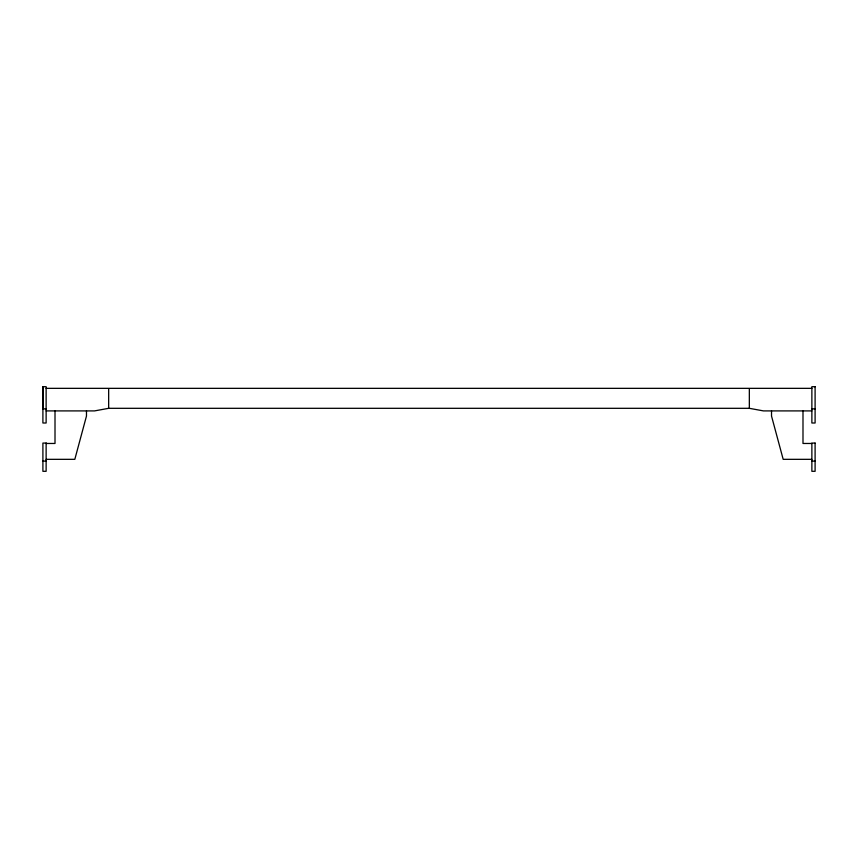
<?xml version="1.0" encoding="UTF-8"?>
<svg xmlns="http://www.w3.org/2000/svg" width="858" height="858" viewBox="0 0 858 858"><rect width="100%" height="100%" fill="white"/><g stroke="black" fill="none" stroke-linecap="round" stroke-linejoin="round"><path stroke-width="1.29" d="M42.9 386.69L42.9 423.005L46.128 423.005L46.128 386.69L42.9 386.69L42.9 408.869L46.128 408.869M811.872 410.907L763.459 410.907L749.334 408.311L108.666 408.311L94.541 410.907L46.128 410.907M46.128 388.342L811.872 388.342M811.872 408.869L815.1 408.869M46.128 443.468L55.009 443.468L55.009 410.907M811.872 443.468L802.991 443.468L802.991 410.907M46.128 459.33L74.818 459.33L86.476 416.066L86.476 410.907M811.872 459.33L783.182 459.33L771.524 416.066L771.524 410.907M42.9 461.111L46.128 461.111M811.872 461.111L815.1 461.111M749.334 388.824L749.334 408.311M108.666 388.824L108.666 408.311M815.1 386.69L811.872 386.69L811.872 423.005L815.1 423.005L815.1 386.69M46.128 443.071L42.9 443.071L42.9 471.31L46.128 471.31L46.128 443.071M815.1 443.071L811.872 443.071L811.872 471.31L815.1 471.31L815.1 443.071"/></g></svg>
